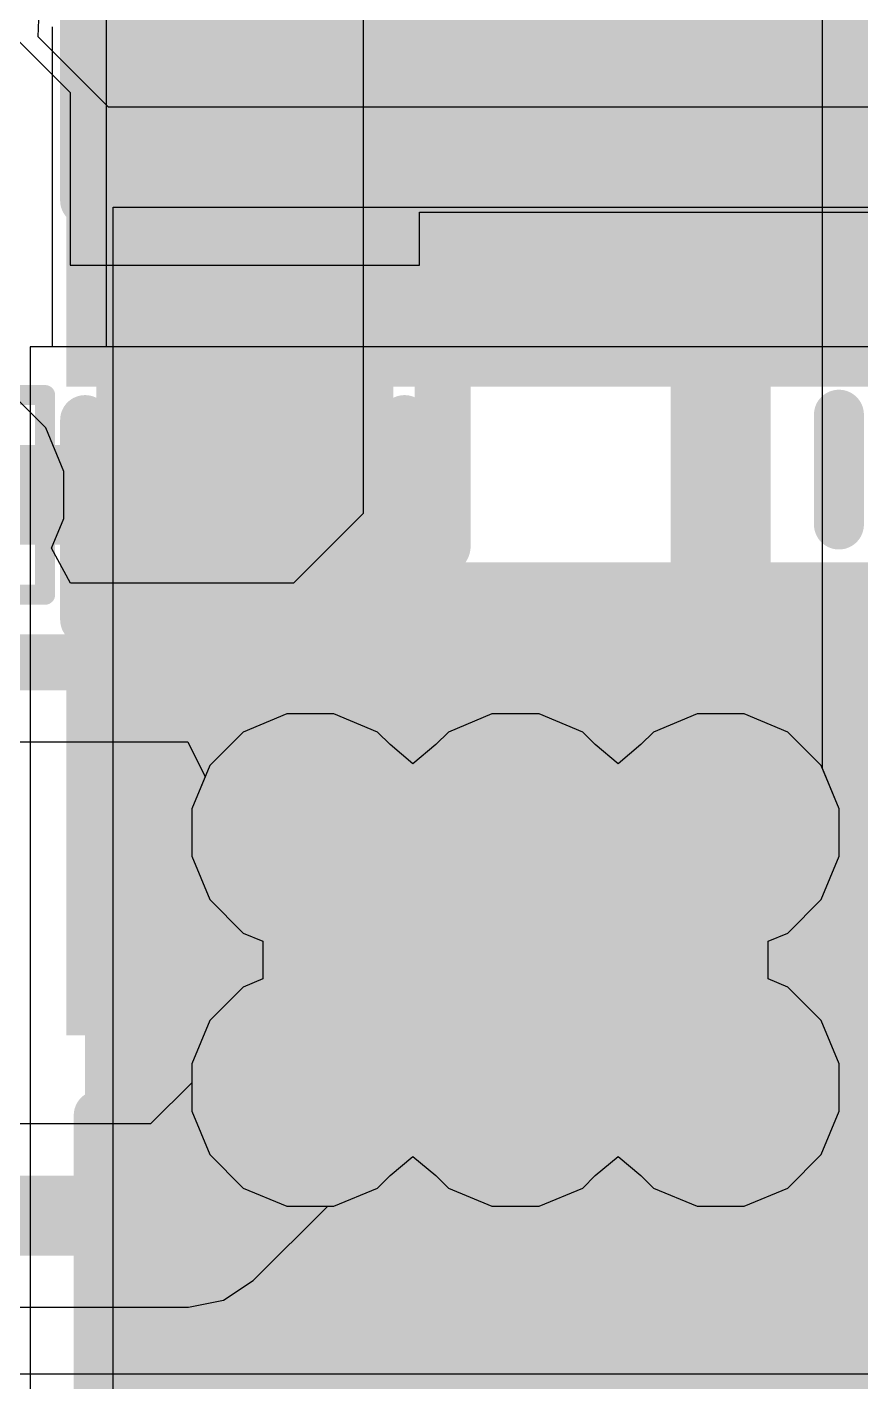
# Model space of a CAD drawing. Header units: inches. Extents: x -6 to 283, y -12 to 154.
# Drawn here: x 37.995 to 40.116, y -8.569 to -5.122 of the extents above; entities that cross this region are included whole.
import ezdxf

# ---------------------------------------------------------------- set-up
doc = ezdxf.new("R2010")
doc.units = ezdxf.units.IN
for name, color, linetype in [('Bottom Layer', 5, 'Continuous'), ('Bottom Overlay', 54, 'Continuous'), ('Bottom Paste', 16, 'Continuous'), ('Bottom Solder', 6, 'Continuous'), ('Drill Drawing', 1, 'Continuous'), ('GND-1', 16, 'Continuous'), ('GND-2', 90, 'Continuous'), ('GND-3', 216, 'Continuous'), ('GND-4', 54, 'Continuous'), ('PWR-1', 156, 'Continuous'), ('PWR-2', 130, 'Continuous'), ('Signal L1', 76, 'Continuous'), ('Signal L2', 6, 'Continuous'), ('Top Layer', 1, 'Continuous'), ('Top Overlay', 2, 'Continuous'), ('Top Paste', 8, 'Continuous'), ('Top Solder', 216, 'Continuous'), ('Via Holes', 16, 'Continuous')]:
    doc.layers.add(name, color=color, linetype=linetype)

# ---------------------------------------------------------------- blocks, each defined once
blk = doc.blocks.new('IND_0806_B_185')
at = {"layer": 'Bottom Layer'}
for points in [[(-1.325, 1), (-0.325, 1), (-0.325, -1), (-1.325, -1)], [(0.325, 1), (1.325, 1), (1.325, -1), (0.325, -1)]]:
    blk.add_hatch(color=5, dxfattribs=at).paths.add_polyline_path(points)
at = {"layer": 'Bottom Paste'}
for points in [[(-1.325, 1), (-0.325, 1), (-0.325, -1), (-1.325, -1)], [(0.325, 1), (1.325, 1), (1.325, -1), (0.325, -1)]]:
    blk.add_hatch(color=16, dxfattribs=at).paths.add_polyline_path(points)
at = {"layer": 'Bottom Solder'}
for points in [[(-1.4266, 1.1016), (-0.2234, 1.1016), (-0.2234, -1.1016), (-1.4266, -1.1016)], [(0.2234, 1.1016), (1.4266, 1.1016), (1.4266, -1.1016), (0.2234, -1.1016)]]:
    blk.add_hatch(color=6, dxfattribs=at).paths.add_polyline_path(points)
at = {"layer": 'Bottom Overlay'}
for points in [[(-0.127, 0.8636, 0.127, 0.127, 0), (0.1524, 0.8636, 0.127, 0.127, 0)], [(-0.127, -0.8636, 0.127, 0.127, 0), (0.1524, -0.8636, 0.127, 0.127, 0)]]:
    blk.add_lwpolyline(points, format="xyseb", dxfattribs=at)
for points in [[(-0.1588, 0.8636, 0.0635, 0.0635, 1), (-0.0952, 0.8636, 0.0635, 0.0635, 1)], [(0.1206, 0.8636, 0.0635, 0.0635, 1), (0.1842, 0.8636, 0.0635, 0.0635, 1)], [(-0.1588, -0.8636, 0.0635, 0.0635, 1), (-0.0952, -0.8636, 0.0635, 0.0635, 1)], [(0.1206, -0.8636, 0.0635, 0.0635, 1), (0.1842, -0.8636, 0.0635, 0.0635, 1)]]:
    blk.add_lwpolyline(points, format="xyseb", close=True, dxfattribs=at)
blk = doc.blocks.new('C___0603_B_369')
at = {"layer": 'Bottom Layer'}
for points in [[(-1.143, -0.4445), (-1.143, 0.4445), (-0.381, 0.4445), (-0.381, -0.4445)], [(0.381, -0.4445), (0.381, 0.4445), (1.143, 0.4445), (1.143, -0.4445)]]:
    blk.add_hatch(color=5, dxfattribs=at).paths.add_polyline_path(points)
at = {"layer": 'Bottom Paste'}
for points in [[(-1.143, -0.4445), (-1.143, 0.4445), (-0.381, 0.4445), (-0.381, -0.4445)], [(0.381, -0.4445), (0.381, 0.4445), (1.143, 0.4445), (1.143, -0.4445)]]:
    blk.add_hatch(color=16, dxfattribs=at).paths.add_polyline_path(points)
at = {"layer": 'Bottom Solder'}
for points in [[(-1.203, -0.5045), (-1.203, 0.5045), (-0.321, 0.5045), (-0.321, -0.5045)], [(0.321, -0.5045), (0.321, 0.5045), (1.203, 0.5045), (1.203, -0.5045)]]:
    blk.add_hatch(color=6, dxfattribs=at).paths.add_polyline_path(points)
at = {"layer": 'Bottom Overlay'}
for points in [[(-1.2446, 0.5334, 0.127, 0.127, 0), (-1.2446, -0.5334, 0.127, 0.127, 0)], [(-1.2446, 0.5334, 0.127, 0.127, 0), (-0.4572, 0.5334, 0.127, 0.127, 0)], [(0.4572, 0.5334, 0.127, 0.127, 0), (1.2446, 0.5334, 0.127, 0.127, 0)], [(1.2446, 0.5334, 0.127, 0.127, 0), (1.2446, -0.5334, 0.127, 0.127, 0)], [(-0.4572, -0.5334, 0.127, 0.127, 0), (-1.2446, -0.5334, 0.127, 0.127, 0)], [(0.4572, -0.5334, 0.127, 0.127, 0), (1.2446, -0.5334, 0.127, 0.127, 0)]]:
    blk.add_lwpolyline(points, format="xyseb", dxfattribs=at)
for points in [[(-1.2764, 0.5334, 0.0635, 0.0635, 1), (-1.2128, 0.5334, 0.0635, 0.0635, 1)], [(-1.2764, 0.5334, 0.0635, 0.0635, 1), (-1.2128, 0.5334, 0.0635, 0.0635, 1)], [(-0.4889, 0.5334, 0.0635, 0.0635, 1), (-0.4254, 0.5334, 0.0635, 0.0635, 1)], [(0.4254, 0.5334, 0.0635, 0.0635, 1), (0.4889, 0.5334, 0.0635, 0.0635, 1)], [(1.2128, 0.5334, 0.0635, 0.0635, 1), (1.2764, 0.5334, 0.0635, 0.0635, 1)], [(1.2128, 0.5334, 0.0635, 0.0635, 1), (1.2764, 0.5334, 0.0635, 0.0635, 1)], [(-1.2764, -0.5334, 0.0635, 0.0635, 1), (-1.2128, -0.5334, 0.0635, 0.0635, 1)], [(-1.2764, -0.5334, 0.0635, 0.0635, 1), (-1.2128, -0.5334, 0.0635, 0.0635, 1)], [(-0.4889, -0.5334, 0.0635, 0.0635, 1), (-0.4254, -0.5334, 0.0635, 0.0635, 1)], [(0.4255, -0.5334, 0.0635, 0.0635, 1), (0.489, -0.5334, 0.0635, 0.0635, 1)], [(1.2128, -0.5334, 0.0635, 0.0635, 1), (1.2764, -0.5334, 0.0635, 0.0635, 1)], [(1.2128, -0.5334, 0.0635, 0.0635, 1), (1.2764, -0.5334, 0.0635, 0.0635, 1)]]:
    blk.add_lwpolyline(points, format="xyseb", close=True, dxfattribs=at)
blk = doc.blocks.new('C___0603_B_408')
at = {"layer": 'Bottom Layer'}
for points in [[(-1.143, -0.4445), (-1.143, 0.4445), (-0.381, 0.4445), (-0.381, -0.4445)], [(0.381, -0.4445), (0.381, 0.4445), (1.143, 0.4445), (1.143, -0.4445)]]:
    blk.add_hatch(color=5, dxfattribs=at).paths.add_polyline_path(points)
at = {"layer": 'Bottom Paste'}
for points in [[(-1.143, -0.4445), (-1.143, 0.4445), (-0.381, 0.4445), (-0.381, -0.4445)], [(0.381, -0.4445), (0.381, 0.4445), (1.143, 0.4445), (1.143, -0.4445)]]:
    blk.add_hatch(color=16, dxfattribs=at).paths.add_polyline_path(points)
at = {"layer": 'Bottom Solder'}
for points in [[(-1.203, -0.5045), (-1.203, 0.5045), (-0.321, 0.5045), (-0.321, -0.5045)], [(0.321, -0.5045), (0.321, 0.5045), (1.203, 0.5045), (1.203, -0.5045)]]:
    blk.add_hatch(color=6, dxfattribs=at).paths.add_polyline_path(points)
at = {"layer": 'Bottom Overlay'}
for points in [[(-1.2446, 0.5334, 0.127, 0.127, 0), (-1.2446, -0.5334, 0.127, 0.127, 0)], [(-1.2446, 0.5334, 0.127, 0.127, 0), (-0.4572, 0.5334, 0.127, 0.127, 0)], [(1.2446, 0.5334, 0.127, 0.127, 0), (0.4572, 0.5334, 0.127, 0.127, 0)], [(1.2446, 0.5334, 0.127, 0.127, 0), (1.2446, -0.5334, 0.127, 0.127, 0)], [(-1.2446, -0.5334, 0.127, 0.127, 0), (-0.4572, -0.5334, 0.127, 0.127, 0)], [(0.4572, -0.5334, 0.127, 0.127, 0), (1.2446, -0.5334, 0.127, 0.127, 0)]]:
    blk.add_lwpolyline(points, format="xyseb", dxfattribs=at)
for points in [[(-1.2764, 0.5334, 0.0635, 0.0635, 1), (-1.2128, 0.5334, 0.0635, 0.0635, 1)], [(-1.2764, 0.5334, 0.0635, 0.0635, 1), (-1.2128, 0.5334, 0.0635, 0.0635, 1)], [(-0.4889, 0.5334, 0.0635, 0.0635, 1), (-0.4254, 0.5334, 0.0635, 0.0635, 1)], [(0.4255, 0.5334, 0.0635, 0.0635, 1), (0.489, 0.5334, 0.0635, 0.0635, 1)], [(1.2128, 0.5334, 0.0635, 0.0635, 1), (1.2764, 0.5334, 0.0635, 0.0635, 1)], [(1.2128, 0.5334, 0.0635, 0.0635, 1), (1.2764, 0.5334, 0.0635, 0.0635, 1)], [(-1.2764, -0.5334, 0.0635, 0.0635, 1), (-1.2128, -0.5334, 0.0635, 0.0635, 1)], [(-1.2764, -0.5334, 0.0635, 0.0635, 1), (-1.2128, -0.5334, 0.0635, 0.0635, 1)], [(-0.4889, -0.5334, 0.0635, 0.0635, 1), (-0.4254, -0.5334, 0.0635, 0.0635, 1)], [(0.4255, -0.5334, 0.0635, 0.0635, 1), (0.489, -0.5334, 0.0635, 0.0635, 1)], [(1.2128, -0.5334, 0.0635, 0.0635, 1), (1.2764, -0.5334, 0.0635, 0.0635, 1)], [(1.2128, -0.5334, 0.0635, 0.0635, 1), (1.2764, -0.5334, 0.0635, 0.0635, 1)]]:
    blk.add_lwpolyline(points, format="xyseb", close=True, dxfattribs=at)
blk = doc.blocks.new('C___0402_457')
at = {"layer": 'Top Layer'}
for points in [[(-0.6985, -0.3175), (-0.6985, 0.3175), (-0.2413, 0.3175), (-0.2413, -0.3175)], [(0.2413, -0.3175), (0.2413, 0.3175), (0.6985, 0.3175), (0.6985, -0.3175)]]:
    blk.add_hatch(color=1, dxfattribs=at).paths.add_polyline_path(points)
at = {"layer": 'Top Paste'}
for points in [[(-0.6985, -0.3175), (-0.6985, 0.3175), (-0.2413, 0.3175), (-0.2413, -0.3175)], [(0.2413, -0.3175), (0.2413, 0.3175), (0.6985, 0.3175), (0.6985, -0.3175)]]:
    blk.add_hatch(color=8, dxfattribs=at).paths.add_polyline_path(points)
at = {"layer": 'Top Solder'}
for points in [[(-0.7585, -0.3775), (-0.7585, 0.3775), (-0.1813, 0.3775), (-0.1813, -0.3775)], [(0.1813, -0.3775), (0.1813, 0.3775), (0.7585, 0.3775), (0.7585, -0.3775)]]:
    blk.add_hatch(color=216, dxfattribs=at).paths.add_polyline_path(points)
at = {"layer": 'Top Overlay'}
for points in [[(-0.7874, 0.4064, 0.127, 0.127, 0), (-0.2794, 0.4064, 0.127, 0.127, 0)], [(-0.7874, 0.4064, 0.127, 0.127, 0), (-0.7874, -0.4064, 0.127, 0.127, 0)], [(0.2794, 0.4064, 0.127, 0.127, 0), (0.7874, 0.4064, 0.127, 0.127, 0)], [(0.7874, 0.4064, 0.127, 0.127, 0), (0.7874, -0.4064, 0.127, 0.127, 0)], [(-0.7874, -0.4064, 0.127, 0.127, 0), (-0.2794, -0.4064, 0.127, 0.127, 0)], [(0.7874, -0.4064, 0.127, 0.127, 0), (0.2794, -0.4064, 0.127, 0.127, 0)]]:
    blk.add_lwpolyline(points, format="xyseb", dxfattribs=at)
for points in [[(-0.8191, 0.4064, 0.0635, 0.0635, 1), (-0.7556, 0.4064, 0.0635, 0.0635, 1)], [(-0.8191, 0.4064, 0.0635, 0.0635, 1), (-0.7556, 0.4064, 0.0635, 0.0635, 1)], [(-0.3111, 0.4064, 0.0635, 0.0635, 1), (-0.2477, 0.4064, 0.0635, 0.0635, 1)], [(0.2477, 0.4064, 0.0635, 0.0635, 1), (0.3112, 0.4064, 0.0635, 0.0635, 1)], [(0.7556, 0.4064, 0.0635, 0.0635, 1), (0.8191, 0.4064, 0.0635, 0.0635, 1)], [(0.7556, 0.4064, 0.0635, 0.0635, 1), (0.8191, 0.4064, 0.0635, 0.0635, 1)], [(-0.8191, -0.4064, 0.0635, 0.0635, 1), (-0.7556, -0.4064, 0.0635, 0.0635, 1)], [(-0.8191, -0.4064, 0.0635, 0.0635, 1), (-0.7556, -0.4064, 0.0635, 0.0635, 1)], [(-0.3111, -0.4064, 0.0635, 0.0635, 1), (-0.2477, -0.4064, 0.0635, 0.0635, 1)], [(0.2477, -0.4064, 0.0635, 0.0635, 1), (0.3112, -0.4064, 0.0635, 0.0635, 1)], [(0.7556, -0.4064, 0.0635, 0.0635, 1), (0.8191, -0.4064, 0.0635, 0.0635, 1)], [(0.7556, -0.4064, 0.0635, 0.0635, 1), (0.8191, -0.4064, 0.0635, 0.0635, 1)]]:
    blk.add_lwpolyline(points, format="xyseb", close=True, dxfattribs=at)

msp = doc.modelspace()

# ---------------------------------------------------------------- hatches: boundary and pattern name
at = {"layer": 'Bottom Layer'}
for points in [[(38.1428, -8.7699), (40.2957, -8.7699), (40.2957, -6.5854), (38.1428, -6.5854)], [(38.1428, -8.913), (41.7031, -8.913), (41.7031, -7.8733), (38.1428, -7.8733)]]:
    msp.add_hatch(color=5, dxfattribs=at).paths.add_polyline_path(points)
h = msp.add_hatch(color=5, dxfattribs=at)
edge = h.paths.add_edge_path()
edge.add_arc((38.7159, -7.1711), 0.2, 0, 360)
h = msp.add_hatch(color=5, dxfattribs=at)
edge = h.paths.add_edge_path()
edge.add_arc((39.2377, -7.1711), 0.2, 0, 360)
h = msp.add_hatch(color=5, dxfattribs=at)
edge = h.paths.add_edge_path()
edge.add_arc((39.7595, -7.1711), 0.2, 0, 360)
h = msp.add_hatch(color=5, dxfattribs=at)
edge = h.paths.add_edge_path()
edge.add_arc((38.7159, -7.8199), 0.2, 0, 360)
h = msp.add_hatch(color=5, dxfattribs=at)
edge = h.paths.add_edge_path()
edge.add_arc((39.2377, -7.8199), 0.2, 0, 360)
h = msp.add_hatch(color=5, dxfattribs=at)
edge = h.paths.add_edge_path()
edge.add_arc((39.7595, -7.8199), 0.2, 0, 360)
at = {"layer": 'GND-1'}
h = msp.add_hatch(color=16, dxfattribs=at)
edge = h.paths.add_edge_path()
edge.add_arc((38.7159, -7.1711), 0.2, 0, 360)
h = msp.add_hatch(color=16, dxfattribs=at)
edge = h.paths.add_edge_path()
edge.add_arc((39.2377, -7.1711), 0.2, 0, 360)
h = msp.add_hatch(color=16, dxfattribs=at)
edge = h.paths.add_edge_path()
edge.add_arc((39.7595, -7.1711), 0.2, 0, 360)
h = msp.add_hatch(color=16, dxfattribs=at)
edge = h.paths.add_edge_path()
edge.add_arc((38.7159, -7.8199), 0.2, 0, 360)
h = msp.add_hatch(color=16, dxfattribs=at)
edge = h.paths.add_edge_path()
edge.add_arc((39.2377, -7.8199), 0.2, 0, 360)
h = msp.add_hatch(color=16, dxfattribs=at)
edge = h.paths.add_edge_path()
edge.add_arc((39.7595, -7.8199), 0.2, 0, 360)
at = {"layer": 'GND-2'}
h = msp.add_hatch(color=90, dxfattribs=at)
edge = h.paths.add_edge_path()
edge.add_arc((38.7159, -7.1711), 0.2, 0, 360)
h = msp.add_hatch(color=90, dxfattribs=at)
edge = h.paths.add_edge_path()
edge.add_arc((39.2377, -7.1711), 0.2, 0, 360)
h = msp.add_hatch(color=90, dxfattribs=at)
edge = h.paths.add_edge_path()
edge.add_arc((39.7595, -7.1711), 0.2, 0, 360)
h = msp.add_hatch(color=90, dxfattribs=at)
edge = h.paths.add_edge_path()
edge.add_arc((38.7159, -7.8199), 0.2, 0, 360)
h = msp.add_hatch(color=90, dxfattribs=at)
edge = h.paths.add_edge_path()
edge.add_arc((39.2377, -7.8199), 0.2, 0, 360)
h = msp.add_hatch(color=90, dxfattribs=at)
edge = h.paths.add_edge_path()
edge.add_arc((39.7595, -7.8199), 0.2, 0, 360)
at = {"layer": 'GND-3'}
h = msp.add_hatch(color=216, dxfattribs=at)
edge = h.paths.add_edge_path()
edge.add_arc((38.7159, -7.1711), 0.2, 0, 360)
h = msp.add_hatch(color=216, dxfattribs=at)
edge = h.paths.add_edge_path()
edge.add_arc((39.2377, -7.1711), 0.2, 0, 360)
h = msp.add_hatch(color=216, dxfattribs=at)
edge = h.paths.add_edge_path()
edge.add_arc((39.7595, -7.1711), 0.2, 0, 360)
h = msp.add_hatch(color=216, dxfattribs=at)
edge = h.paths.add_edge_path()
edge.add_arc((38.7159, -7.8199), 0.2, 0, 360)
h = msp.add_hatch(color=216, dxfattribs=at)
edge = h.paths.add_edge_path()
edge.add_arc((39.2377, -7.8199), 0.2, 0, 360)
h = msp.add_hatch(color=216, dxfattribs=at)
edge = h.paths.add_edge_path()
edge.add_arc((39.7595, -7.8199), 0.2, 0, 360)
at = {"layer": 'GND-4'}
h = msp.add_hatch(color=54, dxfattribs=at)
edge = h.paths.add_edge_path()
edge.add_arc((38.7159, -7.1711), 0.2, 0, 360)
h = msp.add_hatch(color=54, dxfattribs=at)
edge = h.paths.add_edge_path()
edge.add_arc((39.2377, -7.1711), 0.2, 0, 360)
h = msp.add_hatch(color=54, dxfattribs=at)
edge = h.paths.add_edge_path()
edge.add_arc((39.7595, -7.1711), 0.2, 0, 360)
h = msp.add_hatch(color=54, dxfattribs=at)
edge = h.paths.add_edge_path()
edge.add_arc((38.7159, -7.8199), 0.2, 0, 360)
h = msp.add_hatch(color=54, dxfattribs=at)
edge = h.paths.add_edge_path()
edge.add_arc((39.2377, -7.8199), 0.2, 0, 360)
h = msp.add_hatch(color=54, dxfattribs=at)
edge = h.paths.add_edge_path()
edge.add_arc((39.7595, -7.8199), 0.2, 0, 360)
at = {"layer": 'PWR-1'}
h = msp.add_hatch(color=156, dxfattribs=at)
edge = h.paths.add_edge_path()
edge.add_arc((38.7159, -7.1711), 0.2, 0, 360)
h = msp.add_hatch(color=156, dxfattribs=at)
edge = h.paths.add_edge_path()
edge.add_arc((39.2377, -7.1711), 0.2, 0, 360)
h = msp.add_hatch(color=156, dxfattribs=at)
edge = h.paths.add_edge_path()
edge.add_arc((39.7595, -7.1711), 0.2, 0, 360)
h = msp.add_hatch(color=156, dxfattribs=at)
edge = h.paths.add_edge_path()
edge.add_arc((38.7159, -7.8199), 0.2, 0, 360)
h = msp.add_hatch(color=156, dxfattribs=at)
edge = h.paths.add_edge_path()
edge.add_arc((39.2377, -7.8199), 0.2, 0, 360)
h = msp.add_hatch(color=156, dxfattribs=at)
edge = h.paths.add_edge_path()
edge.add_arc((39.7595, -7.8199), 0.2, 0, 360)
at = {"layer": 'PWR-2'}
h = msp.add_hatch(color=130, dxfattribs=at)
edge = h.paths.add_edge_path()
edge.add_arc((38.7159, -7.1711), 0.2, 0, 360)
h = msp.add_hatch(color=130, dxfattribs=at)
edge = h.paths.add_edge_path()
edge.add_arc((39.2377, -7.1711), 0.2, 0, 360)
h = msp.add_hatch(color=130, dxfattribs=at)
edge = h.paths.add_edge_path()
edge.add_arc((39.7595, -7.1711), 0.2, 0, 360)
h = msp.add_hatch(color=130, dxfattribs=at)
edge = h.paths.add_edge_path()
edge.add_arc((38.7159, -7.8199), 0.2, 0, 360)
h = msp.add_hatch(color=130, dxfattribs=at)
edge = h.paths.add_edge_path()
edge.add_arc((39.2377, -7.8199), 0.2, 0, 360)
h = msp.add_hatch(color=130, dxfattribs=at)
edge = h.paths.add_edge_path()
edge.add_arc((39.7595, -7.8199), 0.2, 0, 360)
at = {"layer": 'Signal L1'}
h = msp.add_hatch(color=76, dxfattribs=at)
edge = h.paths.add_edge_path()
edge.add_arc((38.7159, -7.1711), 0.2, 0, 360)
h = msp.add_hatch(color=76, dxfattribs=at)
edge = h.paths.add_edge_path()
edge.add_arc((39.2377, -7.1711), 0.2, 0, 360)
h = msp.add_hatch(color=76, dxfattribs=at)
edge = h.paths.add_edge_path()
edge.add_arc((39.7595, -7.1711), 0.2, 0, 360)
h = msp.add_hatch(color=76, dxfattribs=at)
edge = h.paths.add_edge_path()
edge.add_arc((38.7159, -7.8199), 0.2, 0, 360)
h = msp.add_hatch(color=76, dxfattribs=at)
edge = h.paths.add_edge_path()
edge.add_arc((39.2377, -7.8199), 0.2, 0, 360)
h = msp.add_hatch(color=76, dxfattribs=at)
edge = h.paths.add_edge_path()
edge.add_arc((39.7595, -7.8199), 0.2, 0, 360)
at = {"layer": 'Signal L2'}
h = msp.add_hatch(color=6, dxfattribs=at)
edge = h.paths.add_edge_path()
edge.add_arc((38.7159, -7.1711), 0.2, 0, 360)
h = msp.add_hatch(color=6, dxfattribs=at)
edge = h.paths.add_edge_path()
edge.add_arc((39.2377, -7.1711), 0.2, 0, 360)
h = msp.add_hatch(color=6, dxfattribs=at)
edge = h.paths.add_edge_path()
edge.add_arc((39.7595, -7.1711), 0.2, 0, 360)
h = msp.add_hatch(color=6, dxfattribs=at)
edge = h.paths.add_edge_path()
edge.add_arc((38.7159, -7.8199), 0.2, 0, 360)
h = msp.add_hatch(color=6, dxfattribs=at)
edge = h.paths.add_edge_path()
edge.add_arc((39.2377, -7.8199), 0.2, 0, 360)
h = msp.add_hatch(color=6, dxfattribs=at)
edge = h.paths.add_edge_path()
edge.add_arc((39.7595, -7.8199), 0.2, 0, 360)
at = {"layer": 'Top Layer'}
h = msp.add_hatch(color=1, dxfattribs=at)
edge = h.paths.add_edge_path()
edge.add_arc((38.7159, -7.1711), 0.2, 0, 360)
h = msp.add_hatch(color=1, dxfattribs=at)
edge = h.paths.add_edge_path()
edge.add_arc((39.2377, -7.1711), 0.2, 0, 360)
h = msp.add_hatch(color=1, dxfattribs=at)
edge = h.paths.add_edge_path()
edge.add_arc((39.7595, -7.1711), 0.2, 0, 360)
h = msp.add_hatch(color=1, dxfattribs=at)
edge = h.paths.add_edge_path()
edge.add_arc((38.7159, -7.8199), 0.2, 0, 360)
h = msp.add_hatch(color=1, dxfattribs=at)
edge = h.paths.add_edge_path()
edge.add_arc((39.2377, -7.8199), 0.2, 0, 360)
h = msp.add_hatch(color=1, dxfattribs=at)
edge = h.paths.add_edge_path()
edge.add_arc((39.7595, -7.8199), 0.2, 0, 360)
at = {"layer": 'Via Holes'}
h = msp.add_hatch(color=7, dxfattribs=at)
edge = h.paths.add_edge_path()
edge.add_arc((38.7159, -7.1711), 0.1, 0, 360)
h = msp.add_hatch(color=7, dxfattribs=at)
edge = h.paths.add_edge_path()
edge.add_arc((39.2377, -7.1711), 0.1, 0, 360)
h = msp.add_hatch(color=7, dxfattribs=at)
edge = h.paths.add_edge_path()
edge.add_arc((39.7595, -7.1711), 0.1, 0, 360)
h = msp.add_hatch(color=7, dxfattribs=at)
edge = h.paths.add_edge_path()
edge.add_arc((38.7159, -7.8199), 0.1, 0, 360)
h = msp.add_hatch(color=7, dxfattribs=at)
edge = h.paths.add_edge_path()
edge.add_arc((39.2377, -7.8199), 0.1, 0, 360)
h = msp.add_hatch(color=7, dxfattribs=at)
edge = h.paths.add_edge_path()
edge.add_arc((39.7595, -7.8199), 0.1, 0, 360)

# ---------------------------------------------------------------- linework, layer by layer
at = {"layer": 'Bottom Layer'}
for p, q in [((38.1969, -5.9354), (38.1969, -4.9354)), ((38.0594, -5.1212), (38.0594, -5.9354)), ((38.0034, -5.9354), (38.0034, -9.0505)), ((40.6066, -5.9354), (38.0034, -5.9354)), ((38.0594, -5.9354), (38.0034, -5.9354)), ((38.0034, -5.9354), (38.0034, -9.0505)), ((40.2059, -5.9354), (38.1969, -5.9354))]:
    msp.add_line(p, q, dxfattribs=at)
at = {"layer": 'Drill Drawing'}
for points in [[(37.5332, -6.0581, 0.0508, 0.0508, 0), (38.0412, -6.0581, 0.0508, 0.0508, 0)], [(38.0412, -6.5661, 0.0508, 0.0508, 0), (38.0412, -6.0581, 0.0508, 0.0508, 0)], [(37.5332, -6.5661, 0.0508, 0.0508, 0), (38.0412, -6.5661, 0.0508, 0.0508, 0)], [(38.4619, -6.9171, 0.0508, 0.0508, 0), (38.9699, -6.9171, 0.0508, 0.0508, 0)], [(38.4619, -7.4251, 0.0508, 0.0508, 0), (38.4619, -6.9171, 0.0508, 0.0508, 0)], [(38.9699, -7.4251, 0.0508, 0.0508, 0), (38.9699, -6.9171, 0.0508, 0.0508, 0)], [(38.9837, -6.9171, 0.0508, 0.0508, 0), (39.4917, -6.9171, 0.0508, 0.0508, 0)], [(38.9837, -7.4251, 0.0508, 0.0508, 0), (38.9837, -6.9171, 0.0508, 0.0508, 0)], [(39.4917, -7.4251, 0.0508, 0.0508, 0), (39.4917, -6.9171, 0.0508, 0.0508, 0)], [(39.5055, -6.9171, 0.0508, 0.0508, 0), (40.0135, -6.9171, 0.0508, 0.0508, 0)], [(39.5055, -7.4251, 0.0508, 0.0508, 0), (39.5055, -6.9171, 0.0508, 0.0508, 0)], [(40.0135, -7.4251, 0.0508, 0.0508, 0), (40.0135, -6.9171, 0.0508, 0.0508, 0)], [(38.4619, -7.4251, 0.0508, 0.0508, 0), (38.9699, -7.4251, 0.0508, 0.0508, 0)], [(38.9837, -7.4251, 0.0508, 0.0508, 0), (39.4917, -7.4251, 0.0508, 0.0508, 0)], [(39.5055, -7.4251, 0.0508, 0.0508, 0), (40.0135, -7.4251, 0.0508, 0.0508, 0)], [(38.4619, -7.5659, 0.0508, 0.0508, 0), (38.9699, -7.5659, 0.0508, 0.0508, 0)], [(38.4619, -8.0739, 0.0508, 0.0508, 0), (38.4619, -7.5659, 0.0508, 0.0508, 0)], [(38.9699, -8.0739, 0.0508, 0.0508, 0), (38.9699, -7.5659, 0.0508, 0.0508, 0)], [(38.9837, -7.5659, 0.0508, 0.0508, 0), (39.4917, -7.5659, 0.0508, 0.0508, 0)], [(38.9837, -8.0739, 0.0508, 0.0508, 0), (38.9837, -7.5659, 0.0508, 0.0508, 0)], [(39.4917, -8.0739, 0.0508, 0.0508, 0), (39.4917, -7.5659, 0.0508, 0.0508, 0)], [(39.5055, -7.5659, 0.0508, 0.0508, 0), (40.0135, -7.5659, 0.0508, 0.0508, 0)], [(39.5055, -8.0739, 0.0508, 0.0508, 0), (39.5055, -7.5659, 0.0508, 0.0508, 0)], [(40.0135, -8.0739, 0.0508, 0.0508, 0), (40.0135, -7.5659, 0.0508, 0.0508, 0)], [(38.4619, -8.0739, 0.0508, 0.0508, 0), (38.9699, -8.0739, 0.0508, 0.0508, 0)], [(38.9837, -8.0739, 0.0508, 0.0508, 0), (39.4917, -8.0739, 0.0508, 0.0508, 0)], [(39.5055, -8.0739, 0.0508, 0.0508, 0), (40.0135, -8.0739, 0.0508, 0.0508, 0)]]:
    msp.add_lwpolyline(points, format="xyseb", dxfattribs=at)
for points in [[(38.0285, -6.0581, 0.0254, 0.0254, 1), (38.0539, -6.0581, 0.0254, 0.0254, 1)], [(38.0285, -6.0581, 0.0254, 0.0254, 1), (38.0539, -6.0581, 0.0254, 0.0254, 1)], [(38.0285, -6.5661, 0.0254, 0.0254, 1), (38.0539, -6.5661, 0.0254, 0.0254, 1)], [(38.0285, -6.5661, 0.0254, 0.0254, 1), (38.0539, -6.5661, 0.0254, 0.0254, 1)], [(38.4492, -6.9171, 0.0254, 0.0254, 1), (38.4746, -6.9171, 0.0254, 0.0254, 1)], [(38.4492, -6.9171, 0.0254, 0.0254, 1), (38.4746, -6.9171, 0.0254, 0.0254, 1)], [(38.9572, -6.9171, 0.0254, 0.0254, 1), (38.9826, -6.9171, 0.0254, 0.0254, 1)], [(38.9572, -6.9171, 0.0254, 0.0254, 1), (38.9826, -6.9171, 0.0254, 0.0254, 1)], [(38.971, -6.9171, 0.0254, 0.0254, 1), (38.9964, -6.9171, 0.0254, 0.0254, 1)], [(38.971, -6.9171, 0.0254, 0.0254, 1), (38.9964, -6.9171, 0.0254, 0.0254, 1)], [(39.479, -6.9171, 0.0254, 0.0254, 1), (39.5044, -6.9171, 0.0254, 0.0254, 1)], [(39.479, -6.9171, 0.0254, 0.0254, 1), (39.5044, -6.9171, 0.0254, 0.0254, 1)], [(39.4928, -6.9171, 0.0254, 0.0254, 1), (39.5182, -6.9171, 0.0254, 0.0254, 1)], [(39.4928, -6.9171, 0.0254, 0.0254, 1), (39.5182, -6.9171, 0.0254, 0.0254, 1)], [(40.0008, -6.9171, 0.0254, 0.0254, 1), (40.0262, -6.9171, 0.0254, 0.0254, 1)], [(40.0008, -6.9171, 0.0254, 0.0254, 1), (40.0262, -6.9171, 0.0254, 0.0254, 1)], [(38.4492, -7.4251, 0.0254, 0.0254, 1), (38.4746, -7.4251, 0.0254, 0.0254, 1)], [(38.4492, -7.4251, 0.0254, 0.0254, 1), (38.4746, -7.4251, 0.0254, 0.0254, 1)], [(38.9572, -7.4251, 0.0254, 0.0254, 1), (38.9826, -7.4251, 0.0254, 0.0254, 1)], [(38.9572, -7.4251, 0.0254, 0.0254, 1), (38.9826, -7.4251, 0.0254, 0.0254, 1)], [(38.971, -7.4251, 0.0254, 0.0254, 1), (38.9964, -7.4251, 0.0254, 0.0254, 1)], [(38.971, -7.4251, 0.0254, 0.0254, 1), (38.9964, -7.4251, 0.0254, 0.0254, 1)], [(39.479, -7.4251, 0.0254, 0.0254, 1), (39.5044, -7.4251, 0.0254, 0.0254, 1)], [(39.479, -7.4251, 0.0254, 0.0254, 1), (39.5044, -7.4251, 0.0254, 0.0254, 1)], [(39.4928, -7.4251, 0.0254, 0.0254, 1), (39.5182, -7.4251, 0.0254, 0.0254, 1)], [(39.4928, -7.4251, 0.0254, 0.0254, 1), (39.5182, -7.4251, 0.0254, 0.0254, 1)], [(40.0008, -7.4251, 0.0254, 0.0254, 1), (40.0262, -7.4251, 0.0254, 0.0254, 1)], [(40.0008, -7.4251, 0.0254, 0.0254, 1), (40.0262, -7.4251, 0.0254, 0.0254, 1)], [(38.4492, -7.5659, 0.0254, 0.0254, 1), (38.4746, -7.5659, 0.0254, 0.0254, 1)], [(38.4492, -7.5659, 0.0254, 0.0254, 1), (38.4746, -7.5659, 0.0254, 0.0254, 1)], [(38.9572, -7.5659, 0.0254, 0.0254, 1), (38.9826, -7.5659, 0.0254, 0.0254, 1)], [(38.9572, -7.5659, 0.0254, 0.0254, 1), (38.9826, -7.5659, 0.0254, 0.0254, 1)], [(38.971, -7.5659, 0.0254, 0.0254, 1), (38.9964, -7.5659, 0.0254, 0.0254, 1)], [(38.971, -7.5659, 0.0254, 0.0254, 1), (38.9964, -7.5659, 0.0254, 0.0254, 1)], [(39.479, -7.5659, 0.0254, 0.0254, 1), (39.5044, -7.5659, 0.0254, 0.0254, 1)], [(39.479, -7.5659, 0.0254, 0.0254, 1), (39.5044, -7.5659, 0.0254, 0.0254, 1)], [(39.4928, -7.5659, 0.0254, 0.0254, 1), (39.5182, -7.5659, 0.0254, 0.0254, 1)], [(39.4928, -7.5659, 0.0254, 0.0254, 1), (39.5182, -7.5659, 0.0254, 0.0254, 1)], [(40.0008, -7.5659, 0.0254, 0.0254, 1), (40.0262, -7.5659, 0.0254, 0.0254, 1)], [(40.0008, -7.5659, 0.0254, 0.0254, 1), (40.0262, -7.5659, 0.0254, 0.0254, 1)], [(38.4492, -8.0739, 0.0254, 0.0254, 1), (38.4746, -8.0739, 0.0254, 0.0254, 1)], [(38.4492, -8.0739, 0.0254, 0.0254, 1), (38.4746, -8.0739, 0.0254, 0.0254, 1)], [(38.9572, -8.0739, 0.0254, 0.0254, 1), (38.9826, -8.0739, 0.0254, 0.0254, 1)], [(38.9572, -8.0739, 0.0254, 0.0254, 1), (38.9826, -8.0739, 0.0254, 0.0254, 1)], [(38.971, -8.0739, 0.0254, 0.0254, 1), (38.9964, -8.0739, 0.0254, 0.0254, 1)], [(38.971, -8.0739, 0.0254, 0.0254, 1), (38.9964, -8.0739, 0.0254, 0.0254, 1)], [(39.479, -8.0739, 0.0254, 0.0254, 1), (39.5044, -8.0739, 0.0254, 0.0254, 1)], [(39.479, -8.0739, 0.0254, 0.0254, 1), (39.5044, -8.0739, 0.0254, 0.0254, 1)], [(39.4928, -8.0739, 0.0254, 0.0254, 1), (39.5182, -8.0739, 0.0254, 0.0254, 1)], [(39.4928, -8.0739, 0.0254, 0.0254, 1), (39.5182, -8.0739, 0.0254, 0.0254, 1)], [(40.0008, -8.0739, 0.0254, 0.0254, 1), (40.0262, -8.0739, 0.0254, 0.0254, 1)], [(40.0008, -8.0739, 0.0254, 0.0254, 1), (40.0262, -8.0739, 0.0254, 0.0254, 1)]]:
    msp.add_lwpolyline(points, format="xyseb", close=True, dxfattribs=at)
at = {"layer": 'GND-1'}
for p, q in [((38.6559, -6.8695), (38.545, -6.9154)), ((38.7759, -6.8695), (38.6559, -6.8695)), ((38.8867, -6.9154), (38.7759, -6.8695)), ((39.1777, -6.8695), (39.0669, -6.9154)), ((39.2977, -6.8695), (39.1777, -6.8695)), ((39.4086, -6.9154), (39.2977, -6.8695)), ((39.6995, -6.8695), (39.5887, -6.9154)), ((39.8195, -6.8695), (39.6995, -6.8695)), ((39.9304, -6.9154), (39.8195, -6.8695)), ((38.545, -6.9154), (38.4602, -7.0002)), ((38.9187, -6.9474), (38.8867, -6.9154)), ((39.0669, -6.9154), (39.0349, -6.9474)), ((39.4405, -6.9474), (39.4086, -6.9154)), ((39.5887, -6.9154), (39.5567, -6.9474)), ((40.0152, -7.0002), (39.9304, -6.9154)), ((38.9768, -6.9959), (38.9187, -6.9474)), ((39.0349, -6.9474), (38.9768, -6.9959)), ((39.4986, -6.9959), (39.4405, -6.9474)), ((39.5567, -6.9474), (39.4986, -6.9959)), ((38.4602, -7.0002), (38.4143, -7.1111)), ((40.0611, -7.1111), (40.0152, -7.0002)), ((38.4143, -7.1111), (38.4143, -7.2311)), ((40.0611, -7.2311), (40.0611, -7.1111)), ((38.4143, -7.2311), (38.4602, -7.3419)), ((40.0152, -7.3419), (40.0611, -7.2311)), ((38.4602, -7.3419), (38.545, -7.4268)), ((39.9304, -7.4268), (40.0152, -7.3419)), ((38.545, -7.4268), (38.5948, -7.4474)), ((39.8806, -7.4474), (39.9304, -7.4268)), ((38.5948, -7.4474), (38.5948, -7.5436)), ((39.8806, -7.5436), (39.8806, -7.4474)), ((38.5948, -7.5436), (38.545, -7.5642)), ((39.9304, -7.5642), (39.8806, -7.5436)), ((38.545, -7.5642), (38.4602, -7.649)), ((40.0152, -7.649), (39.9304, -7.5642)), ((38.4602, -7.649), (38.4143, -7.7599)), ((40.0611, -7.7599), (40.0152, -7.649)), ((38.4143, -7.7599), (38.4143, -7.8799)), ((40.0611, -7.8799), (40.0611, -7.7599)), ((38.4143, -7.8799), (38.4602, -7.9907)), ((40.0152, -7.9907), (40.0611, -7.8799)), ((38.4602, -7.9907), (38.545, -8.0756)), ((38.9187, -8.0436), (38.9768, -7.9951)), ((38.9768, -7.9951), (39.0349, -8.0436)), ((39.4405, -8.0436), (39.4986, -7.9951)), ((39.4986, -7.9951), (39.5567, -8.0436)), ((39.9304, -8.0756), (40.0152, -7.9907)), ((38.8867, -8.0756), (38.9187, -8.0436)), ((39.0349, -8.0436), (39.0669, -8.0756)), ((39.4086, -8.0756), (39.4405, -8.0436)), ((39.5567, -8.0436), (39.5887, -8.0756)), ((38.545, -8.0756), (38.6559, -8.1215)), ((38.7759, -8.1215), (38.8867, -8.0756)), ((39.0669, -8.0756), (39.1777, -8.1215)), ((39.2977, -8.1215), (39.4086, -8.0756)), ((39.5887, -8.0756), (39.6995, -8.1215)), ((39.8195, -8.1215), (39.9304, -8.0756)), ((38.6559, -8.1215), (38.7759, -8.1215)), ((39.1777, -8.1215), (39.2977, -8.1215)), ((39.6995, -8.1215), (39.8195, -8.1215))]:
    msp.add_line(p, q, dxfattribs=at)
at = {"layer": 'GND-2'}
for p, q in [((38.6559, -6.8695), (38.545, -6.9154)), ((38.7759, -6.8695), (38.6559, -6.8695)), ((38.8867, -6.9154), (38.7759, -6.8695)), ((39.1777, -6.8695), (39.0669, -6.9154)), ((39.2977, -6.8695), (39.1777, -6.8695)), ((39.4086, -6.9154), (39.2977, -6.8695)), ((39.6995, -6.8695), (39.5887, -6.9154)), ((39.8195, -6.8695), (39.6995, -6.8695)), ((39.9304, -6.9154), (39.8195, -6.8695)), ((38.545, -6.9154), (38.4602, -7.0002)), ((38.9187, -6.9474), (38.8867, -6.9154)), ((39.0669, -6.9154), (39.0349, -6.9474)), ((39.4405, -6.9474), (39.4086, -6.9154)), ((39.5887, -6.9154), (39.5567, -6.9474)), ((40.0152, -7.0002), (39.9304, -6.9154)), ((38.9768, -6.9959), (38.9187, -6.9474)), ((39.0349, -6.9474), (38.9768, -6.9959)), ((39.4986, -6.9959), (39.4405, -6.9474)), ((39.5567, -6.9474), (39.4986, -6.9959)), ((38.4602, -7.0002), (38.4143, -7.1111)), ((40.0611, -7.1111), (40.0152, -7.0002)), ((38.4143, -7.1111), (38.4143, -7.2311)), ((40.0611, -7.2311), (40.0611, -7.1111)), ((38.4143, -7.2311), (38.4602, -7.3419)), ((40.0152, -7.3419), (40.0611, -7.2311)), ((38.4602, -7.3419), (38.545, -7.4268)), ((39.9304, -7.4268), (40.0152, -7.3419)), ((38.545, -7.4268), (38.5948, -7.4474)), ((39.8806, -7.4474), (39.9304, -7.4268)), ((38.5948, -7.4474), (38.5948, -7.5436)), ((39.8806, -7.5436), (39.8806, -7.4474)), ((38.5948, -7.5436), (38.545, -7.5642)), ((39.9304, -7.5642), (39.8806, -7.5436)), ((38.545, -7.5642), (38.4602, -7.649)), ((40.0152, -7.649), (39.9304, -7.5642)), ((38.4602, -7.649), (38.4143, -7.7599)), ((40.0611, -7.7599), (40.0152, -7.649)), ((38.4143, -7.7599), (38.4143, -7.8799)), ((40.0611, -7.8799), (40.0611, -7.7599)), ((38.4143, -7.8799), (38.4602, -7.9907)), ((40.0152, -7.9907), (40.0611, -7.8799)), ((38.4602, -7.9907), (38.545, -8.0756)), ((38.9187, -8.0436), (38.9768, -7.9951)), ((38.9768, -7.9951), (39.0349, -8.0436)), ((39.4405, -8.0436), (39.4986, -7.9951)), ((39.4986, -7.9951), (39.5567, -8.0436)), ((39.9304, -8.0756), (40.0152, -7.9907)), ((38.8867, -8.0756), (38.9187, -8.0436)), ((39.0349, -8.0436), (39.0669, -8.0756)), ((39.4086, -8.0756), (39.4405, -8.0436)), ((39.5567, -8.0436), (39.5887, -8.0756)), ((38.545, -8.0756), (38.6559, -8.1215)), ((38.7759, -8.1215), (38.8867, -8.0756)), ((39.0669, -8.0756), (39.1777, -8.1215)), ((39.2977, -8.1215), (39.4086, -8.0756)), ((39.5887, -8.0756), (39.6995, -8.1215)), ((39.8195, -8.1215), (39.9304, -8.0756)), ((38.6559, -8.1215), (38.7759, -8.1215)), ((39.1777, -8.1215), (39.2977, -8.1215)), ((39.6995, -8.1215), (39.8195, -8.1215))]:
    msp.add_line(p, q, dxfattribs=at)
at = {"layer": 'GND-3'}
for p, q in [((38.6559, -6.8695), (38.545, -6.9154)), ((38.7759, -6.8695), (38.6559, -6.8695)), ((38.8867, -6.9154), (38.7759, -6.8695)), ((39.1777, -6.8695), (39.0669, -6.9154)), ((39.2977, -6.8695), (39.1777, -6.8695)), ((39.4086, -6.9154), (39.2977, -6.8695)), ((39.6995, -6.8695), (39.5887, -6.9154)), ((39.8195, -6.8695), (39.6995, -6.8695)), ((39.9304, -6.9154), (39.8195, -6.8695)), ((38.545, -6.9154), (38.4602, -7.0002)), ((38.9187, -6.9474), (38.8867, -6.9154)), ((39.0669, -6.9154), (39.0349, -6.9474)), ((39.4405, -6.9474), (39.4086, -6.9154)), ((39.5887, -6.9154), (39.5567, -6.9474)), ((40.0152, -7.0002), (39.9304, -6.9154)), ((38.9768, -6.9959), (38.9187, -6.9474)), ((39.0349, -6.9474), (38.9768, -6.9959)), ((39.4986, -6.9959), (39.4405, -6.9474)), ((39.5567, -6.9474), (39.4986, -6.9959)), ((38.4602, -7.0002), (38.4143, -7.1111)), ((40.0611, -7.1111), (40.0152, -7.0002)), ((38.4143, -7.1111), (38.4143, -7.2311)), ((40.0611, -7.2311), (40.0611, -7.1111)), ((38.4143, -7.2311), (38.4602, -7.3419)), ((40.0152, -7.3419), (40.0611, -7.2311)), ((38.4602, -7.3419), (38.545, -7.4268)), ((39.9304, -7.4268), (40.0152, -7.3419)), ((38.545, -7.4268), (38.5948, -7.4474)), ((39.8806, -7.4474), (39.9304, -7.4268)), ((38.5948, -7.4474), (38.5948, -7.5436)), ((39.8806, -7.5436), (39.8806, -7.4474)), ((38.5948, -7.5436), (38.545, -7.5642)), ((39.9304, -7.5642), (39.8806, -7.5436)), ((38.545, -7.5642), (38.4602, -7.649)), ((40.0152, -7.649), (39.9304, -7.5642)), ((38.4602, -7.649), (38.4143, -7.7599)), ((40.0611, -7.7599), (40.0152, -7.649)), ((38.4143, -7.7599), (38.4143, -7.8799)), ((40.0611, -7.8799), (40.0611, -7.7599)), ((38.4143, -7.8799), (38.4602, -7.9907)), ((40.0152, -7.9907), (40.0611, -7.8799)), ((38.4602, -7.9907), (38.545, -8.0756)), ((38.9187, -8.0436), (38.9768, -7.9951)), ((38.9768, -7.9951), (39.0349, -8.0436)), ((39.4405, -8.0436), (39.4986, -7.9951)), ((39.4986, -7.9951), (39.5567, -8.0436)), ((39.9304, -8.0756), (40.0152, -7.9907)), ((38.8867, -8.0756), (38.9187, -8.0436)), ((39.0349, -8.0436), (39.0669, -8.0756)), ((39.4086, -8.0756), (39.4405, -8.0436)), ((39.5567, -8.0436), (39.5887, -8.0756)), ((38.545, -8.0756), (38.6559, -8.1215)), ((38.7759, -8.1215), (38.8867, -8.0756)), ((39.0669, -8.0756), (39.1777, -8.1215)), ((39.2977, -8.1215), (39.4086, -8.0756)), ((39.5887, -8.0756), (39.6995, -8.1215)), ((39.8195, -8.1215), (39.9304, -8.0756)), ((38.6559, -8.1215), (38.7759, -8.1215)), ((39.1777, -8.1215), (39.2977, -8.1215)), ((39.6995, -8.1215), (39.8195, -8.1215))]:
    msp.add_line(p, q, dxfattribs=at)
at = {"layer": 'GND-4'}
for p, q in [((38.6559, -6.8695), (38.545, -6.9154)), ((38.7759, -6.8695), (38.6559, -6.8695)), ((38.8867, -6.9154), (38.7759, -6.8695)), ((39.1777, -6.8695), (39.0669, -6.9154)), ((39.2977, -6.8695), (39.1777, -6.8695)), ((39.4086, -6.9154), (39.2977, -6.8695)), ((39.6995, -6.8695), (39.5887, -6.9154)), ((39.8195, -6.8695), (39.6995, -6.8695)), ((39.9304, -6.9154), (39.8195, -6.8695)), ((38.545, -6.9154), (38.4602, -7.0002)), ((38.9187, -6.9474), (38.8867, -6.9154)), ((39.0669, -6.9154), (39.0349, -6.9474)), ((39.4405, -6.9474), (39.4086, -6.9154)), ((39.5887, -6.9154), (39.5567, -6.9474)), ((40.0152, -7.0002), (39.9304, -6.9154)), ((38.9768, -6.9959), (38.9187, -6.9474)), ((39.0349, -6.9474), (38.9768, -6.9959)), ((39.4986, -6.9959), (39.4405, -6.9474)), ((39.5567, -6.9474), (39.4986, -6.9959)), ((38.4602, -7.0002), (38.4143, -7.1111)), ((40.0611, -7.1111), (40.0152, -7.0002)), ((38.4143, -7.1111), (38.4143, -7.2311)), ((40.0611, -7.2311), (40.0611, -7.1111)), ((38.4143, -7.2311), (38.4602, -7.3419)), ((40.0152, -7.3419), (40.0611, -7.2311)), ((38.4602, -7.3419), (38.545, -7.4268)), ((39.9304, -7.4268), (40.0152, -7.3419)), ((38.545, -7.4268), (38.5948, -7.4474)), ((39.8806, -7.4474), (39.9304, -7.4268)), ((38.5948, -7.4474), (38.5948, -7.5436)), ((39.8806, -7.5436), (39.8806, -7.4474)), ((38.5948, -7.5436), (38.545, -7.5642)), ((39.9304, -7.5642), (39.8806, -7.5436)), ((38.545, -7.5642), (38.4602, -7.649)), ((40.0152, -7.649), (39.9304, -7.5642)), ((38.4602, -7.649), (38.4143, -7.7599)), ((40.0611, -7.7599), (40.0152, -7.649)), ((38.4143, -7.7599), (38.4143, -7.8799)), ((40.0611, -7.8799), (40.0611, -7.7599)), ((38.4143, -7.8799), (38.4602, -7.9907)), ((40.0152, -7.9907), (40.0611, -7.8799)), ((38.4602, -7.9907), (38.545, -8.0756)), ((38.9187, -8.0436), (38.9768, -7.9951)), ((38.9768, -7.9951), (39.0349, -8.0436)), ((39.4405, -8.0436), (39.4986, -7.9951)), ((39.4986, -7.9951), (39.5567, -8.0436)), ((39.9304, -8.0756), (40.0152, -7.9907)), ((38.8867, -8.0756), (38.9187, -8.0436)), ((39.0349, -8.0436), (39.0669, -8.0756)), ((39.4086, -8.0756), (39.4405, -8.0436)), ((39.5567, -8.0436), (39.5887, -8.0756)), ((38.545, -8.0756), (38.6559, -8.1215)), ((38.7759, -8.1215), (38.8867, -8.0756)), ((39.0669, -8.0756), (39.1777, -8.1215)), ((39.2977, -8.1215), (39.4086, -8.0756)), ((39.5887, -8.0756), (39.6995, -8.1215)), ((39.8195, -8.1215), (39.9304, -8.0756)), ((38.6559, -8.1215), (38.7759, -8.1215)), ((39.1777, -8.1215), (39.2977, -8.1215)), ((39.6995, -8.1215), (39.8195, -8.1215))]:
    msp.add_line(p, q, dxfattribs=at)
at = {"layer": 'PWR-1'}
for p, q in [((38.0232, -5.1463), (38.025, -5.1028)), ((38.2025, -5.3256), (38.0232, -5.1463)), ((41.5288, -5.3256), (38.2025, -5.3256)), ((38.2139, -8.7861), (38.2139, -5.5796)), ((38.2139, -5.5796), (41.3952, -5.5796))]:
    msp.add_line(p, q, dxfattribs=at)
at = {"layer": 'PWR-2'}
for p, q in [((38.8505, -4.8365), (38.8505, -6.3591)), ((40.0185, -7.0082), (40.0185, -4.961)), ((38.0428, -6.1413), (37.958, -6.0564)), ((38.0888, -6.2521), (38.0428, -6.1413)), ((38.0888, -6.3721), (38.0888, -6.2521)), ((38.0576, -6.4474), (38.0888, -6.3721)), ((38.8505, -6.3591), (38.6732, -6.5363)), ((38.1056, -6.5363), (38.0576, -6.4474)), ((38.6732, -6.5363), (38.1056, -6.5363)), ((37.3102, -6.9403), (38.4039, -6.9403)), ((38.4039, -6.9403), (38.4482, -7.0292)), ((38.4482, -7.0292), (38.4143, -7.1111)), ((40.0611, -7.1111), (40.0185, -7.0082)), ((38.4143, -7.1111), (38.4143, -7.2311)), ((40.0611, -7.2311), (40.0611, -7.1111)), ((38.4143, -7.2311), (38.4602, -7.3419)), ((40.0152, -7.3419), (40.0611, -7.2311)), ((38.4602, -7.3419), (38.545, -7.4268)), ((39.9304, -7.4268), (40.0152, -7.3419)), ((38.545, -7.4268), (38.5948, -7.4474)), ((39.8806, -7.4474), (39.9304, -7.4268)), ((38.5948, -7.4474), (38.5948, -7.5436)), ((39.8806, -7.5436), (39.8806, -7.4474)), ((38.5948, -7.5436), (38.545, -7.5642)), ((39.9304, -7.5642), (39.8806, -7.5436)), ((38.545, -7.5642), (38.4602, -7.649)), ((40.0152, -7.649), (39.9304, -7.5642)), ((38.4602, -7.649), (38.4143, -7.7599)), ((40.0611, -7.7599), (40.0152, -7.649)), ((38.4143, -7.7599), (38.4143, -7.8799)), ((40.0611, -7.8799), (40.0611, -7.7599)), ((38.4143, -7.8799), (38.4602, -7.9907)), ((40.0152, -7.9907), (40.0611, -7.8799)), ((38.4602, -7.9907), (38.545, -8.0756)), ((38.9187, -8.0436), (38.9768, -7.9951)), ((38.9768, -7.9951), (39.0349, -8.0436)), ((39.4405, -8.0436), (39.4986, -7.9951)), ((39.4986, -7.9951), (39.5567, -8.0436)), ((39.9304, -8.0756), (40.0152, -7.9907)), ((38.8867, -8.0756), (38.9187, -8.0436)), ((39.0349, -8.0436), (39.0669, -8.0756)), ((39.4086, -8.0756), (39.4405, -8.0436)), ((39.5567, -8.0436), (39.5887, -8.0756)), ((38.545, -8.0756), (38.6559, -8.1215)), ((38.7759, -8.1215), (38.8867, -8.0756)), ((39.0669, -8.0756), (39.1777, -8.1215)), ((39.2977, -8.1215), (39.4086, -8.0756)), ((39.5887, -8.0756), (39.6995, -8.1215)), ((39.8195, -8.1215), (39.9304, -8.0756)), ((38.6559, -8.1215), (38.7759, -8.1215)), ((39.1777, -8.1215), (39.2977, -8.1215)), ((39.6995, -8.1215), (39.8195, -8.1215))]:
    msp.add_line(p, q, dxfattribs=at)
for points in [[(39.0525, -6.4427, 0.1422, 0.1422, 0), (39.0525, -4.6185, 0.1422, 0.1422, 0)], [(39.7595, -7.1711, 0.254, 0.254, 0), (39.7595, -4.961, 0.254, 0.254, 0)], [(38.7569, -6.7383, 0.1422, 0.1422, 0), (39.0525, -6.4427, 0.1422, 0.1422, 0)], [(37.2265, -6.7383, 0.1422, 0.1422, 0), (38.7569, -6.7383, 0.1422, 0.1422, 0)]]:
    msp.add_lwpolyline(points, format="xyseb", dxfattribs=at)
for points in [[(39.0169, -6.4427, 0.0711, 0.0711, 1), (39.088, -6.4427, 0.0711, 0.0711, 1)], [(39.0169, -6.4427, 0.0711, 0.0711, 1), (39.088, -6.4427, 0.0711, 0.0711, 1)], [(38.7213, -6.7383, 0.0711, 0.0711, 1), (38.7924, -6.7383, 0.0711, 0.0711, 1)], [(38.7213, -6.7383, 0.0711, 0.0711, 1), (38.7924, -6.7383, 0.0711, 0.0711, 1)], [(39.696, -7.1711, 0.127, 0.127, 1), (39.823, -7.1711, 0.127, 0.127, 1)]]:
    msp.add_lwpolyline(points, format="xyseb", close=True, dxfattribs=at)
at = {"layer": 'Top Layer'}
for p, q in [((37.8232, -5.0066), (38.1047, -5.2881)), ((38.1047, -5.2881), (38.1047, -5.7279)), ((38.9937, -5.7279), (38.9937, -5.5924)), ((38.9937, -5.5924), (42.3597, -5.5924)), ((38.1047, -5.7279), (38.9937, -5.7279)), ((38.6559, -6.8695), (38.545, -6.9154)), ((38.7759, -6.8695), (38.6559, -6.8695)), ((38.8867, -6.9154), (38.7759, -6.8695)), ((39.1777, -6.8695), (39.0669, -6.9154)), ((39.2977, -6.8695), (39.1777, -6.8695)), ((39.4086, -6.9154), (39.2977, -6.8695)), ((39.6995, -6.8695), (39.5887, -6.9154)), ((39.8195, -6.8695), (39.6995, -6.8695)), ((39.9304, -6.9154), (39.8195, -6.8695)), ((38.545, -6.9154), (38.4602, -7.0002)), ((38.9187, -6.9474), (38.8867, -6.9154)), ((39.0669, -6.9154), (39.0349, -6.9474)), ((39.4405, -6.9474), (39.4086, -6.9154)), ((39.5887, -6.9154), (39.5567, -6.9474)), ((40.0152, -7.0002), (39.9304, -6.9154)), ((38.9768, -6.9959), (38.9187, -6.9474)), ((39.0349, -6.9474), (38.9768, -6.9959)), ((39.4986, -6.9959), (39.4405, -6.9474)), ((39.5567, -6.9474), (39.4986, -6.9959)), ((38.4602, -7.0002), (38.4143, -7.1111)), ((40.0611, -7.1111), (40.0152, -7.0002)), ((38.4143, -7.1111), (38.4143, -7.2311)), ((40.0611, -7.2311), (40.0611, -7.1111)), ((38.4143, -7.2311), (38.4602, -7.3419)), ((40.0152, -7.3419), (40.0611, -7.2311)), ((38.4602, -7.3419), (38.545, -7.4268)), ((39.9304, -7.4268), (40.0152, -7.3419)), ((38.545, -7.4268), (38.5948, -7.4474)), ((39.8806, -7.4474), (39.9304, -7.4268)), ((38.5948, -7.4474), (38.5948, -7.5436)), ((39.8806, -7.5436), (39.8806, -7.4474)), ((38.5948, -7.5436), (38.545, -7.5642)), ((39.9304, -7.5642), (39.8806, -7.5436)), ((38.545, -7.5642), (38.4602, -7.649)), ((40.0152, -7.649), (39.9304, -7.5642)), ((38.4602, -7.649), (38.4143, -7.7599)), ((40.0611, -7.7599), (40.0152, -7.649)), ((38.4143, -7.7599), (38.4143, -7.8078)), ((40.0611, -7.8799), (40.0611, -7.7599)), ((38.4143, -7.8078), (38.3094, -7.9127)), ((40.0152, -7.9907), (40.0611, -7.8799)), ((38.3094, -7.9127), (37.7316, -7.9127)), ((38.9187, -8.0436), (38.9768, -7.9951)), ((38.9768, -7.9951), (39.0349, -8.0436)), ((39.4405, -8.0436), (39.4986, -7.9951)), ((39.4986, -7.9951), (39.5567, -8.0436)), ((39.9304, -8.0756), (40.0152, -7.9907)), ((38.8867, -8.0756), (38.9187, -8.0436)), ((39.0349, -8.0436), (39.0669, -8.0756)), ((39.4086, -8.0756), (39.4405, -8.0436)), ((39.5567, -8.0436), (39.5887, -8.0756)), ((38.7759, -8.1215), (38.8867, -8.0756)), ((39.0669, -8.0756), (39.1777, -8.1215)), ((39.2977, -8.1215), (39.4086, -8.0756)), ((39.5887, -8.0756), (39.6995, -8.1215)), ((39.8195, -8.1215), (39.9304, -8.0756)), ((38.5707, -8.3106), (38.7599, -8.1215)), ((38.7599, -8.1215), (38.7759, -8.1215)), ((39.1777, -8.1215), (39.2977, -8.1215)), ((39.6995, -8.1215), (39.8195, -8.1215)), ((38.4951, -8.3611), (38.5707, -8.3106)), ((38.4059, -8.3789), (38.4951, -8.3611)), ((37.749, -8.3789), (38.4059, -8.3789)), ((40.971, -8.5495), (37.7486, -8.5495))]:
    msp.add_line(p, q, dxfattribs=at)
for points in [[(37.9304, -4.7842, 0.2032, 0.2032, 0), (38.3333, -5.1871, 0.2032, 0.2032, 0)], [(38.3333, -5.2453, 0.2032, 0.2032, 0), (38.3333, -5.1871, 0.2032, 0.2032, 0)], [(38.3333, -5.2453, 0.2032, 0.2032, 0), (38.4603, -5.3723, 0.2032, 0.2032, 0)], [(38.4603, -5.3723, 0.2032, 0.2032, 0), (38.5492, -5.3723, 0.2032, 0.2032, 0)], [(38.5492, -5.3723, 0.1778, 0.1778, 0), (42.5809, -5.3723, 0.1778, 0.1778, 0)], [(37.7872, -6.3121, 0.254, 0.254, 0), (38.5492, -6.3121, 0.254, 0.254, 0)], [(38.4059, -8.1458, 0.2032, 0.2032, 0), (38.698, -7.8537, 0.2032, 0.2032, 0)], [(37.321, -8.1458, 0.2032, 0.2032, 0), (38.4059, -8.1458, 0.2032, 0.2032, 0)]]:
    msp.add_lwpolyline(points, format="xyseb", dxfattribs=at)
for points in [[(38.2825, -5.1871, 0.1016, 0.1016, 1), (38.3841, -5.1871, 0.1016, 0.1016, 1)], [(38.2825, -5.1871, 0.1016, 0.1016, 1), (38.3841, -5.1871, 0.1016, 0.1016, 1)], [(38.2825, -5.2453, 0.1016, 0.1016, 1), (38.3841, -5.2453, 0.1016, 0.1016, 1)], [(38.2825, -5.2453, 0.1016, 0.1016, 1), (38.3841, -5.2453, 0.1016, 0.1016, 1)], [(38.4095, -5.3723, 0.1016, 0.1016, 1), (38.5111, -5.3723, 0.1016, 0.1016, 1)], [(38.4095, -5.3723, 0.1016, 0.1016, 1), (38.5111, -5.3723, 0.1016, 0.1016, 1)], [(38.4984, -5.3723, 0.1016, 0.1016, 1), (38.6, -5.3723, 0.1016, 0.1016, 1)], [(38.5047, -5.3723, 0.0889, 0.0889, 1), (38.5936, -5.3723, 0.0889, 0.0889, 1)], [(38.4857, -6.3121, 0.127, 0.127, 1), (38.6127, -6.3121, 0.127, 0.127, 1)], [(38.6472, -7.8537, 0.1016, 0.1016, 1), (38.7488, -7.8537, 0.1016, 0.1016, 1)], [(38.3551, -8.1458, 0.1016, 0.1016, 1), (38.4567, -8.1458, 0.1016, 0.1016, 1)], [(38.3551, -8.1458, 0.1016, 0.1016, 1), (38.4567, -8.1458, 0.1016, 0.1016, 1)]]:
    msp.add_lwpolyline(points, format="xyseb", close=True, dxfattribs=at)

# ---------------------------------------------------------------- block references
at = {"rotation": 90}
for name, p in [('IND_0806_B_185', (39.1969, -6.2604)), ('C___0402_457', (38.5492, -5.8422)), ('C___0603_B_369', (38.7109, -9.1354)), ('C___0603_B_408', (39.9809, -9.1354))]:
    msp.add_blockref(name, p, dxfattribs=at)

doc.saveas('drawing.dxf')
